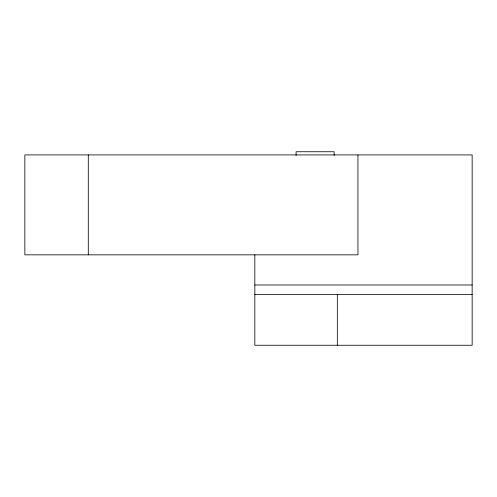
<?xml version="1.0" encoding="UTF-8"?>
<svg xmlns="http://www.w3.org/2000/svg" width="497" height="497" viewBox="0 0 497 497"><rect width="100%" height="100%" fill="white"/><g stroke="black" fill="none" stroke-linecap="round" stroke-linejoin="round"><path stroke-width="0.75" d="M254.843 284.98L472.15 284.98M254.843 294.497L472.15 294.497M357.946 154.915L357.946 254.843L24.85 254.843L24.85 154.915L472.15 154.915L472.15 345.253L254.843 345.253L254.843 254.737M337.326 294.497L337.326 345.253M334.152 155.474L334.152 151.747L296.088 151.747L296.088 155.474M88.298 154.915L88.298 254.843"/></g></svg>
